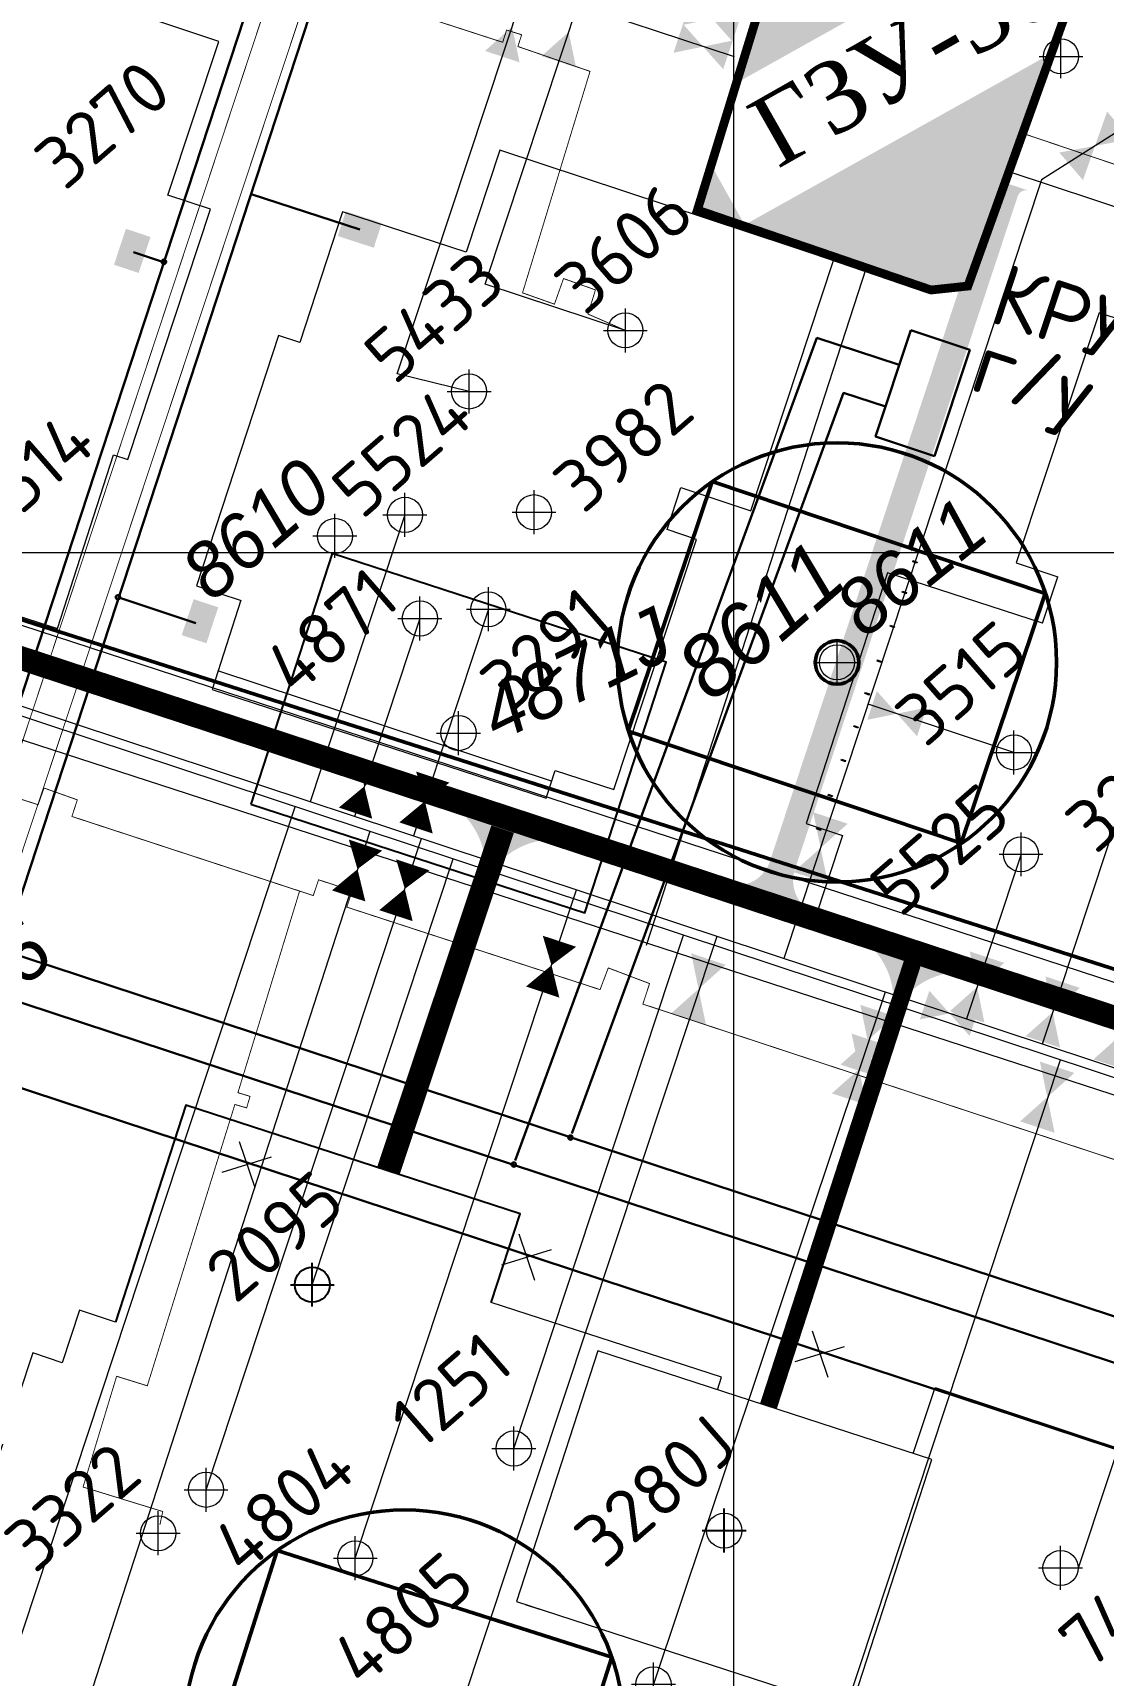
# Model space of a CAD drawing. Header units: millimetres. Extents: x 519 to 9564855, y -810 to 5021775.
# Drawn here: x 9540841.9 to 9541085.6, y 4997744.4 to 4998118.4 of the extents above; entities that cross this region are included whole.
import ezdxf

# ---------------------------------------------------------------- set-up
doc = ezdxf.new("R2010")
doc.units = ezdxf.units.MM
doc.header["$LTSCALE"] = 2
doc.header["$MEASUREMENT"] = 0
doc.header["$PDMODE"] = 2
doc.header["$PDSIZE"] = 5
doc.linetypes.add('1', pattern=[0])
doc.layers.add('13A этап', color=7, linetype='Continuous', true_color=0xaafdfa)
for name, color, linetype in [('42 доп. скв. на 2009 год', 96, 'Continuous'), ('COMPOUND', 3, 'Continuous'), ('Existing roads', 41, 'Continuous'), ('FIBERGLASS', 212, 'Continuous'), ('GRID_PULKOVO', 7, 'Continuous'), ('Injection lines', 164, 'Continuous'), ('new 100 wells', 131, 'Continuous'), ('OilColl&Flowlines', 3, 'Continuous'), ('Stage 11.Object 3.Color', 172, 'Continuous'), ('Stage 12 wells.Text&Frame', 52, 'Continuous'), ('Stage8 wlls text', 7, 'Continuous'), ('Wels of 13phase', 200, 'Continuous'), ('Скважины  2018 года', 7, 'Continuous'), ('Скважины - Конфликты наземки', 92, 'Continuous'), ('Скважины 2017г', 221, 'Continuous'), ('Скважины на 2013 год.', 21, '1'), ('Скважины на 2014 год', 70, 'Continuous'), ('Скважины на 2015 год', 7, 'Continuous'), ('Скважины на 2016 год.', 40, 'Continuous'), ('Скважины на 2025 год _ОСМОТР', 5, 'Continuous')]:
    doc.layers.add(name, color=color, linetype=linetype)
for name, color, linetype, lineweight in [('PPLINE_GAS', 4, 'GAS_LINE', 30), ('WELLS(drilled after 2000y)', 6, 'Continuous', 40), ('Оптиковолоконный кабель', 220, 'CAB6', 20), ('Скважины на 2023 год', 201, 'Continuous', 20), ('Скважины на 2024 год- Резерв', 202, 'Continuous', 25), ('Скважины на 2026', 222, 'Continuous', 50), ('Скважины на 2026 доп.', 222, 'Continuous', 50), ('Электро', 1, 'Continuous', 30), ('Электроснаб', 1, 'Continuous', 18), ('Электроснабжене', 1, 'Continuous', 18)]:
    doc.layers.add(name, color=color, linetype=linetype, lineweight=lineweight)
doc.styles.add('92051501$0$STANDARD', font='simplex.shx')
doc.styles.add('Elect', font='isocpeur.ttf')
doc.styles.add('GeoApp', font='', dxfattribs={"height": 1})
doc.styles.add('Line_GUGK', font='')
doc.styles.get("Standard").update_dxf_attribs({"font": 'isocpeur.ttf', "width": 0.5})
doc.styles.get('GeoApp').set_extended_font_data('D431', italic=True)
doc.styles.get('Line_GUGK').set_extended_font_data('Bm431', italic=True)
doc.linetypes.add('CAB', pattern='A,0.7,-0.43403,["K",Standard,S=0.9,R=0,X=-0.4,Y=-0.3],-0.8', length=1.93403)
doc.linetypes.add('CAB6', pattern='A,0.9,-0.9,["6",Standard,S=0.9,R=0,X=-0.8,Y=-0.4],11', length=12.8)
doc.linetypes.add('GAS_LINE', pattern='A,0.5,-0.2,["G",92051501$0$STANDARD,S=0.1,R=0,X=-0.1,Y=-0.05],-0.05', length=0.75)

# ---------------------------------------------------------------- blocks, each defined once
blk = doc.blocks.new('92051501$0$VALVE')
at = {"layer": 'OilColl&Flowlines'}
for points in [[(-5.97, -3.45), (-5.97, 3.45), (0, 0)], [(5.97, -3.45), (0, 0), (5.97, 3.45)]]:
    blk.add_solid(points, dxfattribs=at)

msp = doc.modelspace()

# ---------------------------------------------------------------- hatches: boundary and pattern name
at = {"layer": 'COMPOUND', "linetype": 'ByBlock', "lineweight": 0, "ltscale": 5}
h = msp.add_hatch(color=5, dxfattribs=at)
h.dxf.hatch_style = 1
h.paths.add_polyline_path([(9541083.5381, 4998140.72822), (9541019.4, 4998163.3), (9541015.86265, 4998151.78336), (9541026.25501, 4998148.47221), (9541023.04542, 4998138.39861), (9541012.75824, 4998141.67626), (9541011.37041, 4998137.15786), (9541021.4488, 4998133.94675), (9541018.23921, 4998123.87315), (9541008.266, 4998127.05076), (9541001.44641, 4998104.84807), (9540993.2, 4998078), (9541001.44641, 4998075.17886), (9541046.4, 4998059.8), (9541054.8, 4998060.7)])
h.paths.add_polyline_path([(9540996.3475, 4998088.24742), (9541002.08913, 4998106.94058), (9541071.47774, 4998145.72114), (9541079.9119, 4998130.6302), (9541073.8239, 4998113.67669), (9541003.95837, 4998074.62957)], flags=17)
at = {"layer": 'Existing roads', "lineweight": 0}
h = msp.add_hatch(color=256, dxfattribs=at)
edge = h.paths.add_edge_path(flags=16)
edge.add_line((9542915.00048, 4997805.77889), (9542915.82838, 4997805.50495))
edge = h.paths.add_edge_path(flags=16)
edge.add_line((9542915.0804, 4997806.02041), (9542916.50414, 4997805.54932))
edge = h.paths.add_edge_path(flags=17)
edge.add_line((9542915.16031, 4997806.26193), (9542916.96364, 4997805.66524))
edge = h.paths.add_edge_path(flags=17)
edge.add_line((9542915.24023, 4997806.50345), (9542917.32836, 4997805.81252))
edge = h.paths.add_edge_path(flags=17)
edge.add_line((9542915.32014, 4997806.74496), (9542917.63357, 4997805.97949))
edge = h.paths.add_edge_path(flags=17)
edge.add_line((9542915.40006, 4997806.98648), (9542917.89543, 4997806.16081))
edge = h.paths.add_edge_path(flags=17)
edge.add_line((9542915.47997, 4997807.228), (9542918.12293, 4997806.3535))
edge = h.paths.add_edge_path(flags=17)
edge.add_line((9542915.55988, 4997807.46952), (9542918.32156, 4997806.55573))
edge = h.paths.add_edge_path(flags=17)
edge.add_line((9542915.6398, 4997807.71104), (9542918.49494, 4997806.76633))
edge = h.paths.add_edge_path(flags=17)
edge.add_line((9542915.71971, 4997807.95256), (9542918.64549, 4997806.98447))
edge = h.paths.add_edge_path(flags=17)
edge.add_line((9542915.79963, 4997808.19408), (9542918.77483, 4997807.20964))
edge = h.paths.add_edge_path(flags=17)
edge.add_line((9542915.87954, 4997808.4356), (9542918.88401, 4997807.44147))
edge = h.paths.add_edge_path(flags=17)
edge.add_line((9542916.09053, 4997811.84928), (9542916.91843, 4997811.57535))
edge = h.paths.add_edge_path(flags=17)
edge.add_line((9542915.41477, 4997811.80492), (9542916.83851, 4997811.33383))
edge = h.paths.add_edge_path(flags=17)
edge.add_line((9542914.95527, 4997811.689), (9542916.7586, 4997811.09231))
edge = h.paths.add_edge_path(flags=16)
edge.add_line((9542914.59055, 4997811.54171), (9542916.67869, 4997810.85079))
edge = h.paths.add_edge_path(flags=17)
edge.add_line((9542914.28535, 4997811.37474), (9542916.59877, 4997810.60927))
edge = h.paths.add_edge_path(flags=16)
edge.add_line((9542914.02348, 4997811.19343), (9542916.51886, 4997810.36775))
edge = h.paths.add_edge_path(flags=16)
edge.add_line((9542913.79599, 4997811.00074), (9542916.43894, 4997810.12623))
edge = h.paths.add_edge_path(flags=16)
edge.add_line((9542913.59735, 4997810.7985), (9542916.35903, 4997809.88471))
edge = h.paths.add_edge_path(flags=17)
edge.add_line((9542913.42397, 4997810.58791), (9542916.27911, 4997809.64319))
edge = h.paths.add_edge_path(flags=17)
edge.add_line((9542913.27342, 4997810.36976), (9542916.1992, 4997809.40167))
edge = h.paths.add_edge_path(flags=17)
edge.add_line((9542913.14408, 4997810.1446), (9542916.11928, 4997809.16016))
edge = h.paths.add_edge_path(flags=17)
edge.add_line((9542913.0349, 4997809.91276), (9542916.03937, 4997808.91864))
edge = h.paths.add_edge_path(flags=16)
edge.add_line((9542912.9453, 4997809.67445), (9542918.97361, 4997807.67979))
edge = h.paths.add_edge_path(flags=0)
edge.add_line((9542912.9453, 4997809.67445), (9542918.97361, 4997807.67979))
edge = h.paths.add_edge_path(flags=17)
edge.add_line((9542916.95679, 4997811.69128), (9542914.96213, 4997805.66296))
edge = h.paths.add_edge_path()
edge.add_arc((9542915.95946, 4997808.67712), 3.17487, 0, 360)
h.paths.add_polyline_path([(9541621.30331, 4998240.21534), (9541619.40682, 4998234.52294), (9541668.34915, 4998218.3288), (9541670.24564, 4998224.02121)])
edge = h.paths.add_edge_path()
edge.add_line((9541543.45632, 4998259.65358), (9541545.35281, 4998265.34598))
edge.add_line((9541545.35281, 4998265.34598), (9539882.1273, 4998815.67717))
edge.add_arc((9539884.64036, 4998823.2722), 8, 161.691556, 251.691556, ccw=False)
edge.add_line((9539877.04533, 4998825.78526), (9539870.13442, 4998804.89892))
edge.add_arc((9539877.72945, 4998802.38586), 8, 71.691556, 161.691556, ccw=False)
edge.add_line((9539880.24251, 4998809.9809), (9541543.45632, 4998259.65358))
h.paths.add_polyline_path([(9542731.24197, 4997866.63683), (9542733.13846, 4997872.32923), (9541746.19614, 4998198.89057), (9541744.29964, 4998193.19816)])
edge = h.paths.add_edge_path()
edge.add_line((9542910.0184, 4997814.64503), (9542909.36398, 4997812.66899))
edge.add_line((9542909.36398, 4997812.66899), (9542916.00503, 4997810.46964))
edge.add_arc((9542908.97287, 4997822.57537), 14, 300.1520949, 341.6915561)
edge.add_line((9542922.26418, 4997818.17752), (9542982.04609, 4997998.85197))
edge.add_arc((9542983.94484, 4997998.22371), 2, 71.691556, 161.6915561, ccw=False)
edge.add_line((9542984.57311, 4998000.12246), (9542975.07709, 4998003.26452))
edge.add_arc((9542974.44884, 4998001.36581), 1.99996, -18.3072492, 71.6915562, ccw=False)
edge.add_line((9542976.34757, 4998000.73759), (9542916.56564, 4997820.06306))
edge.add_arc((9542908.97061, 4997822.57612), 8, 277.5258796, 341.691556, ccw=False)
h.paths.add_polyline_path([(9542831.9304, 4997833.32085), (9542833.8167, 4997839.01663), (9542809.08896, 4997847.19859), (9542807.19247, 4997841.50618)])
msp.add_hatch(color=256, dxfattribs=at).paths.add_polyline_path([(9541066.14609, 4998081.15197, -0.414213562), (9541068.67311, 4998082.42246), (9541059.17709, 4998085.56452, -0.414213562), (9541060.44756, 4998083.03755), (9541009.7072, 4997929.68869, -0.414213562), (9540999.59911, 4997924.60672), (9541020.48771, 4997917.69506, -0.414213562), (9541015.40574, 4997927.80315)])
h = msp.add_hatch(color=256, dxfattribs=at)
h.paths.add_polyline_path([(9540946.36588, 4997929.87279), (9540944.77864, 4997930.46955, 0.155118741), (9540940.24599, 4997940.00656), (9540948.80159, 4997937.25342)])
h.paths.add_polyline_path([(9540947.89158, 4997929.29916), (9540946.36588, 4997929.87279), (9540948.80159, 4997937.25342), (9540957.59752, 4997934.42294, 0.161550784)])
h = msp.add_hatch(color=256, dxfattribs=at)
h.paths.add_polyline_path([(9541039.29222, 4997899.72797), (9541037.70499, 4997900.32473, 0.155118741), (9541033.17233, 4997909.86174), (9541041.72793, 4997907.1086)])
h.paths.add_polyline_path([(9541040.81793, 4997899.15434), (9541039.29222, 4997899.72797), (9541041.72793, 4997907.1086), (9541050.52386, 4997904.27812, 0.161550784)])
at = {"layer": 'Электро'}
for points in [[(9540913.13304, 4998077.70969), (9540911.30698, 4998072.08732), (9540919.50362, 4998069.42518), (9540921.32968, 4998075.04755)], [(9540860.34034, 4998065.55534), (9540865.95257, 4998063.69835), (9540868.6598, 4998071.88021), (9540863.04757, 4998073.7372)], [(9540875.76975, 4997981.22328), (9540881.38198, 4997979.3663), (9540884.08921, 4997987.54816), (9540878.47698, 4997989.40514)]]:
    msp.add_hatch(color=256, dxfattribs=at).paths.add_polyline_path(points)
at = {"layer": 'Электроснаб', "lineweight": 0}
for points in [[(9540913.13304, 4998077.70969), (9540911.30698, 4998072.08732), (9540919.50362, 4998069.42518), (9540921.32968, 4998075.04755)], [(9540860.34034, 4998065.55534), (9540865.95257, 4998063.69835), (9540868.6598, 4998071.88021), (9540863.04757, 4998073.7372)], [(9540875.76975, 4997981.22328), (9540881.38198, 4997979.3663), (9540884.08921, 4997987.54816), (9540878.47698, 4997989.40514)]]:
    msp.add_hatch(color=1, dxfattribs=at).paths.add_polyline_path(points)
at = {"layer": 'Электроснабжене', "lineweight": 0}
for points in [[(9540913.13304, 4998077.70969), (9540911.30698, 4998072.08732), (9540919.50362, 4998069.42518), (9540921.32968, 4998075.04755)], [(9540860.34034, 4998065.55534), (9540865.95257, 4998063.69835), (9540868.6598, 4998071.88021), (9540863.04757, 4998073.7372)], [(9540875.76975, 4997981.22328), (9540881.38198, 4997979.3663), (9540884.08921, 4997987.54816), (9540878.47698, 4997989.40514)]]:
    msp.add_hatch(color=1, dxfattribs=at).paths.add_polyline_path(points)

# ---------------------------------------------------------------- linework, layer by layer
at = {"layer": '13A этап', "color": 0, "linetype": 'ByBlock', "lineweight": 0}
msp.add_lwpolyline([(9540960.80847, 4997950.37601), (9540974.16255, 4997946.03701), (9540993.01798, 4998003.02241), (9540986.30325, 4998005.24419)], dxfattribs=at)
msp.add_circle((9540945.6, 4997987.1), 4, dxfattribs=at)
msp.add_point((9540945.6, 4997987.1), dxfattribs=at)
at = {"layer": '42 доп. скв. на 2009 год', "color": 0, "linetype": 'ByBlock', "lineweight": 0}
msp.add_lwpolyline([(9540889.20549, 4997989.13796), (9540882.68723, 4997968.82898), (9540958.77175, 4997944.10762), (9540960.80847, 4997950.37601)], dxfattribs=at)
msp.add_circle((9540930, 4997985), 4, dxfattribs=at)
msp.add_point((9540930, 4997985), dxfattribs=at)
at = {"layer": 'Existing roads', "color": 3, "linetype": 'ByBlock', "lineweight": 0, "ltscale": 80}
for p, q in [((9541113.23, 4998013.57), (9541071.71508, 4997888.1025)), ((9540926.6, 4998008.6), (9540904.98377, 4997943.27087)), ((9540930, 4997985), (9540915.08651, 4997939.92805)), ((9540945.6, 4997987.1), (9540928.52083, 4997935.48288))]:
    msp.add_line(p, q, dxfattribs=at)
at = {"layer": 'Existing roads', "color": 0, "linetype": 'ByBlock', "lineweight": 0, "ltscale": 80}
msp.add_line((9533000, 4998000), (9548000, 4998000), dxfattribs=at)
at = {"layer": 'Existing roads', "lineweight": 0, "const_width": 5.4, "flags": 128}
for points in [[(9540167.59195, 4998196.78734), (9542116.88988, 4997555.89)], [(9540948.8416, 4997937.03109), (9540922.826, 4997859.21431)], [(9541055.1465, 4997903.88921), (9541054.95896, 4997903.32249)]]:
    msp.add_lwpolyline(points, dxfattribs=at)
at = {"layer": 'Existing roads', "linetype": 'ByBlock', "lineweight": 0, "const_width": 4, "flags": 128}
msp.add_lwpolyline([(9541009.36317, 4997805.59798), (9541042.40289, 4997907.28376)], dxfattribs=at)
at = {"layer": 'FIBERGLASS', "linetype": 'ByBlock', "lineweight": 0, "ltscale": 50, "const_width": 0.2}
for points in [[(9540466.98497, 4996831.68611), (9540917.31082, 4998192.11168), (9541034.93958, 4998152.76924)], [(9541022.7738, 4998152.93167), (9540923.79229, 4998185.64265), (9540472.0617, 4996826.86726)]]:
    msp.add_lwpolyline(points, dxfattribs=at)
at = {"layer": 'GRID_PULKOVO', "lineweight": 0}
msp.add_line((9541001.44641, 5010000), (9541001.44642, 4991999.03796), dxfattribs=at)
at = {"layer": 'Injection lines', "color": 3, "linetype": 'ByBlock', "lineweight": 0, "ltscale": 25, "const_width": 2}
msp.add_lwpolyline([(9541019.4, 4998163.3), (9541083.5381, 4998140.72822), (9541054.8, 4998060.7), (9541046.4, 4998059.8), (9540993.2, 4998078), (9541019.4, 4998163.3)], dxfattribs=at)
at = {"layer": 'new 100 wells', "color": 0, "linetype": 'ByBlock', "lineweight": 0}
msp.add_lwpolyline([(9540989.46426, 4998014.79747), (9541005.36254, 4998009.53702), (9541024.21798, 4998066.52241), (9540948.23745, 4998091.66299), (9540940.55436, 4998068.44293)], dxfattribs=at)
for centre in [(9540976.8, 4998050.6), (9540983.2, 4997742.3)]:
    msp.add_circle(centre, 4, dxfattribs=at)
for p in [(9540976.8, 4998050.6), (9540983.2, 4997742.3)]:
    msp.add_point(p, dxfattribs=at)
at = {"layer": 'OilColl&Flowlines', "lineweight": 0}
for p, q in [((9541001.61823, 4998112.86369), (9540789.15808, 4998183.16291)), ((9540944.89525, 4998061.15671), (9540968.00797, 4998131.00858)), ((9541071.58684, 4998084.86926), (9541012.91759, 4997907.55752)), ((9540976.8, 4998050.6), (9540944.89525, 4998061.15671)), ((9542695.19707, 4997348.73558, 0), (9540718.01393, 4998002.8832)), ((9540881.3, 4997786.6), (9540930.36116, 4997934.87395)), ((9540905.5, 4997833.3), (9540937.57771, 4997930.2409, 0)), ((9540915.3, 4997771), (9540965.65847, 4997923.19471)), ((9540997.62018, 4997912.61916), (9540912.19302, 4997655.08824))]:
    msp.add_line(p, q, dxfattribs=at)
at = {"layer": 'OilColl&Flowlines', "linetype": 'ByBlock', "lineweight": 0}
msp.add_line((9541103.2, 4998105), (9541071.58684, 4998084.86926), dxfattribs=at)
at = {"layer": 'OilColl&Flowlines', "color": 3, "lineweight": 0}
msp.add_line((9541035.95866, 4997899.93365), (9540983.2, 4997742.3), dxfattribs=at)
at = {"layer": 'OilColl&Flowlines', "lineweight": 0, "ltscale": 40}
msp.add_line((9541025.3, 4997731.6), (9541075.87882, 4997884.47796, 0), dxfattribs=at)
at = {"layer": 'OilColl&Flowlines', "color": 3, "linetype": 'ByBlock', "lineweight": 0, "ltscale": 80, "const_width": 0.2}
msp.add_lwpolyline([(9541067.28788, 4998095.47553), (9541809.20596, 4997845.20875), (9541809.20596, 4997845.20875), (9541809.20596, 4997845.20875)], dxfattribs=at)
at = {"layer": 'OilColl&Flowlines', "lineweight": 0}
msp.add_lwpolyline([(9542209.11018, 4997511.75906), (9540735.67214, 4997999.29302)], dxfattribs=at)
msp.add_lwpolyline([(9542209.11018, 4997511.75906), (9540735.67214, 4997999.29302)], dxfattribs=at)
at = {"layer": 'OilColl&Flowlines', "color": 7, "linetype": 'Continuous', "lineweight": 0, "ltscale": 0.5}
for points in [[(9541042.33786, 4997998.18547), (9541043.25234, 4997997.83234), (9541043.15609, 4997997.58308), (9541042.24161, 4997997.9362)], [(9541039.93171, 4997991.23824), (9541040.84619, 4997990.88512), (9541040.74994, 4997990.63585), (9541039.83546, 4997990.98898)], [(9541037.1691, 4997983.48941), (9541038.08357, 4997983.13628), (9541037.98732, 4997982.88702), (9541037.07284, 4997983.24015)], [(9541034.22825, 4997975.56245), (9541035.14272, 4997975.20932), (9541035.04647, 4997974.96006), (9541034.13199, 4997975.31318)], [(9541031.46563, 4997968.16988), (9541032.38011, 4997967.81676), (9541032.28386, 4997967.56749), (9541031.36938, 4997967.92062)], [(9541028.92579, 4997960.64372), (9541029.84027, 4997960.2906), (9541029.74401, 4997960.04134), (9541028.82954, 4997960.39446)], [(9541026.02949, 4997952.98396), (9541026.94397, 4997952.63083), (9541026.84772, 4997952.38157), (9541025.93324, 4997952.73469)], [(9541023.08863, 4997944.96793), (9541024.00311, 4997944.61481), (9541023.90685, 4997944.36554), (9541022.99238, 4997944.71867)], [(9541020.41512, 4997937.3527), (9541021.3296, 4997936.99957), (9541021.23335, 4997936.75031), (9541020.31887, 4997937.10344)]]:
    msp.add_lwpolyline(points, close=True, dxfattribs=at)
at = {"layer": 'OilColl&Flowlines', "lineweight": 0}
for points in [[(9540919.16745, 4997952.26159, 8, 0, 0), (9540917.35325, 4997946.77866, 0, 8, 0), (9540915.33765, 4997940.68706, 8, 8, 0)], [(9540932.95325, 4997948.87866, 8, 0, 0), (9540931.13905, 4997943.39574, 0, 8, 0), (9540929.12345, 4997937.30414, 8, 8, 0)], [(9540928.38619, 4997928.90512, 8, 0, 0), (9540926.57199, 4997923.4222, 0, 8, 0), (9540924.55639, 4997917.3306, 8, 8, 0)], [(9540961.79027, 4997911.50838, 8, 0, 0), (9540959.97607, 4997906.02546, 0, 8, 0), (9540957.96047, 4997899.93386, 8, 8, 0)]]:
    msp.add_lwpolyline(points, format="xyseb", dxfattribs=at)
at = {"layer": 'OilColl&Flowlines', "lineweight": 0, "elevation": 0}
msp.add_lwpolyline([(9540917.61261, 4997933.40304, 8, 0, 0), (9540915.79841, 4997927.92011, 0, 8, 0), (9540913.78281, 4997921.82852, 8, 8, 0)], format="xyseb", dxfattribs=at)
at = {"layer": 'OilColl&Flowlines', "lineweight": 0}
for points in [[(9540952.69554, 4998111.64037), (9540944.83844, 4998114.24014), (9540951.01846, 4998119.74471)], [(9540965.56863, 4998110.46347), (9540957.71153, 4998113.06324), (9540963.89155, 4998118.56781)], [(9541091.89509, 4998094.1455), (9541083.76061, 4998092.62132), (9541086.50787, 4998100.42807)], [(9541081.01334, 4998084.81456), (9541075.62612, 4998091.09714), (9541083.76061, 4998092.62132)], [(9541027.4381, 4997938.26892), (9541021.25808, 4997932.76436), (9541019.581, 4997940.8687)], [(9541022.93516, 4997924.66002), (9541015.07806, 4997927.25979), (9541021.25808, 4997932.76436)], [(9540999.64245, 4997906.14439), (9540993.46243, 4997900.63983), (9540991.78535, 4997908.74417)], [(9541063.0814, 4997906.58645), (9541056.90137, 4997901.08188), (9541055.22429, 4997909.18622)], [(9541080.30415, 4997900.88775), (9541074.12412, 4997895.38318), (9541072.44704, 4997903.48752)], [(9540995.13951, 4997892.53549), (9540987.28241, 4997895.13526), (9540993.46243, 4997900.63983)], [(9541058.57845, 4997892.97754), (9541050.72135, 4997895.57731), (9541056.90137, 4997901.08188)], [(9541038.15711, 4997894.43477), (9541031.97709, 4997888.93021), (9541030.3, 4997897.03455)], [(9541075.80121, 4997887.27884), (9541067.9441, 4997889.87862), (9541074.12412, 4997895.38318)], [(9541033.65417, 4997880.82587), (9541025.79706, 4997883.42564), (9541031.97709, 4997888.93021)], [(9541036.18071, 4997887.87533), (9541030.00069, 4997882.37076), (9541028.32361, 4997890.4751)], [(9541091.26574, 4997882.02175), (9541083.40863, 4997884.62152), (9541089.58866, 4997890.12609)], [(9541079.05994, 4997881.50455, 0), (9541072.87992, 4997875.99999, 0), (9541071.20283, 4997884.10433, 0)], [(9541031.67777, 4997874.26642), (9541023.82067, 4997876.86619), (9541030.00069, 4997882.37076)], [(9541074.557, 4997867.89565, 0), (9541066.69989, 4997870.49542, 0), (9541072.87992, 4997875.99999, 0)]]:
    msp.add_solid(points, dxfattribs=at)
at = {"layer": 'PPLINE_GAS', "linetype": 'GAS_LINE', "lineweight": 0, "ltscale": 20}
for p, q in [((9541031.61125, 4998064.85931), (9540981.56363, 4997910.55329)), ((9540830.54536, 4997960.24902), (9541760.15024, 4997658.02651)), ((9540830.54536, 4997960.24902), (9541760.15024, 4997658.02651))]:
    msp.add_line(p, q, dxfattribs=at)
at = {"layer": 'Stage 11.Object 3.Color', "color": 1, "linetype": 'ByBlock', "lineweight": 0, "ltscale": 80}
msp.add_line((9540883.92848, 4997973.1469), (9540959.90901, 4997948.00632), dxfattribs=at)
at = {"layer": 'Stage 12 wells.Text&Frame', "color": 0, "linetype": 'ByBlock', "lineweight": 0}
for points in [[(9540986.30325, 4998005.24419), (9540989.46426, 4998014.79747)], [(9540848.54401, 4997815.54391), (9540841.83745, 4997817.76299), (9540826.23272, 4997770.7029)]]:
    msp.add_lwpolyline(points, dxfattribs=at)
for centre in [(9540956, 4998009.2), (9540870.4, 4997776.7)]:
    msp.add_circle(centre, 4, dxfattribs=at)
for p in [(9540956, 4998009.2), (9540870.4, 4997776.7)]:
    msp.add_point(p, dxfattribs=at)
at = {"layer": 'Stage8 wlls text', "color": 0, "linetype": 'ByBlock', "lineweight": 0}
msp.add_lwpolyline([(9540860.23856, 4998022.30377), (9540863.46255, 4998021.23701), (9540882.31798, 4998078.22241), (9540872.63808, 4998081.42531)], dxfattribs=at)
msp.add_circle((9540915.3, 4997771), 4, dxfattribs=at)
msp.add_point((9540915.3, 4997771), dxfattribs=at)
at = {"layer": 'WELLS(drilled after 2000y)', "color": 6, "lineweight": 0, "const_width": 0.2}
for points in [[(9540923.7394, 4998124.35128), (9540948.86931, 4998116.20323), (9540949.73722, 4998118.99725), (9540953.17348, 4998117.92985), (9540952.32544, 4998115.24887), (9540968.75194, 4998109.58462), (9540953.37691, 4998059.15354), (9540960.64511, 4998056.57565), (9540962.71391, 4998062.40854), (9540969.98211, 4998059.83065), (9540968.29611, 4998054.32565), (9540976.8, 4998050.6)], [(9541102.267, 4997857.148), (9540980.781, 4997897.193), (9540982.30937, 4997901.87057), (9540972.90729, 4997905.42761), (9540971.037, 4997900.484), (9540913.365, 4997919.271), (9540914.58336, 4997923.00319), (9540906.938, 4997925.499), (9540905.718, 4997921.911), (9540850.755, 4997939.92), (9540851.98706, 4997943.70462), (9540844.40159, 4997946.39596), (9540843.053, 4997942.595), (9540788.08, 4997960.256)], [(9540902.60536, 4997922.93088), (9540888.56403, 4997877.02578), (9540891.319, 4997876.183), (9540890.55, 4997873.55352), (9540887.871, 4997874.337), (9540867.92434, 4997810.27448), (9540860.93825, 4997812.44978), (9540853.297, 4997787.23), (9540871.446, 4997781.647), (9540870.78913, 4997778.60031)]]:
    msp.add_lwpolyline(points, dxfattribs=at)
at = {"layer": 'WELLS(drilled after 2000y)', "color": 0, "linetype": 'ByBlock', "lineweight": 0}
for points in [[(9541064.15961, 4998086.76411), (9541131.82734, 4998064.37408), (9541133.74756, 4998070.17742)], [(9540860.67731, 4997824.79266), (9540852.48822, 4997827.46418), (9540848.54401, 4997815.54391)]]:
    msp.add_lwpolyline(points, dxfattribs=at)
msp.add_circle((9540881.3, 4997786.6), 4, dxfattribs=at)
msp.add_point((9540881.3, 4997786.6), dxfattribs=at)
at = {"layer": 'Wels of 13phase', "color": 0, "linetype": 'ByBlock', "lineweight": 0}
for points in [[(9540872.63808, 4998081.42531), (9540884.21798, 4998116.42241), (9540867.10416, 4998122.08506)], [(9541095.99342, 4998050.88543), (9541084.66745, 4998054.63299), (9541065.81202, 4997997.64759), (9541075.28847, 4997994.51201)]]:
    msp.add_lwpolyline(points, dxfattribs=at)
at = {"layer": 'Оптиковолоконный кабель', "linetype": 'CAB', "lineweight": 0, "ltscale": 0.5, "elevation": -22.9908}
msp.add_lwpolyline([(9538945.5025, 4996027.6702), (9539136.9889, 4996618.2984), (9539342.2, 4997272.1911), (9539684.82097, 4998339.78463), (9539691.21255, 4998359.06955), (9539907.5384, 4998290.4285), (9540350.8967, 4998144.8157), (9540780.8997, 4998002.4946), (9541150.3086, 4997881.8374), (9541746.8166, 4997686.4776), (9541758.9843, 4997690.1748), (9541816.099, 4997851.4509), (9541843.129, 4997841.3058), (9541852.7108, 4997838.3727)], dxfattribs=at)
at = {"layer": 'Скважины  2018 года', "color": 3, "linetype": 'ByBlock', "lineweight": 0, "ltscale": 50}
msp.add_line((9540810, 4997665.2), (9540901.62385, 4997942.13618, 0), dxfattribs=at)
at = {"layer": 'Скважины - Конфликты наземки', "linetype": 'ByBlock', "lineweight": 0}
for centre in [(9541076, 4998113), (9540910.65, 4998003.81), (9541025, 4997975), (9540938.8, 4997958.9)]:
    msp.add_circle(centre, 4, dxfattribs=at)
at = {"layer": 'Скважины - Конфликты наземки', "linetype": 'ByBlock', "lineweight": 0, "ltscale": 80}
for p in [(9541076, 4998113), (9540910.65, 4998003.81), (9541025, 4997975), (9540938.8, 4997958.9)]:
    msp.add_point(p, dxfattribs=at)
at = {"layer": 'Скважины 2017г', "color": 3, "linetype": 'ByBlock', "lineweight": 0, "ltscale": 40}
msp.add_line((9541066.9, 4997931.3), (9541054.49232, 4997893.80119), dxfattribs=at)
at = {"layer": 'Скважины 2017г', "color": 3, "linetype": 'ByBlock', "lineweight": 0, "ltscale": 50}
msp.add_line((9541079.9951, 4997768.8), (9541114.08676, 4997871.84319, 0), dxfattribs=at)
at = {"layer": 'Скважины 2017г', "color": 0, "linetype": 'ByBlock', "lineweight": 0}
msp.add_lwpolyline([(9541042.37693, 4997794.87116), (9541047.33745, 4997809.86299), (9541123.31798, 4997784.72241), (9541104.46255, 4997727.73701), (9541069.94989, 4997739.15662)], dxfattribs=at)
msp.add_circle((9541075.9, 4997768.8), 4, dxfattribs=at)
msp.add_point((9541075.9, 4997768.8), dxfattribs=at)
at = {"layer": 'Скважины на 2013 год.', "color": 3, "linetype": 'ByBlock', "lineweight": 0, "ltscale": 5}
for p, q in [((9540924.86281, 4998040.69642), (9540953.95947, 4998128.63311)), ((9540941.2, 4998036.7), (9540924.86281, 4998040.69642)), ((9541065.3, 4997954.5), (9541032.08634, 4997965.4898)), ((9540918.58287, 4997936.51845, 0), (9540851.89463, 4997730.5872)), ((9540951.4, 4997796), (9540990.06541, 4997912.86885, 0))]:
    msp.add_line(p, q, dxfattribs=at)
at = {"layer": 'Скважины на 2013 год.', "color": 0, "linetype": 'ByBlock', "lineweight": 0}
for points in [[(9540940.55436, 4998068.44293), (9540912.38822, 4998077.56418), (9540902.68283, 4998047.86469), (9540902.68283, 4998047.86469)], [(9540792.99868, 4998009.23091), (9540790.38664, 4998001.11627), (9540847.50064, 4997982.73173), (9540860.23856, 4998022.30377)], [(9541071.77738, 4997983.93623), (9541036.48822, 4997995.36418), (9541018.00309, 4997938.28266), (9541026.22896, 4997935.61882)], [(9540997.77286, 4997809.3639), (9540998.69691, 4997812.21734), (9540946.22905, 4997829.2084)], [(9540953.99204, 4997760.49965), (9540957.25823, 4997759.44194)]]:
    msp.add_lwpolyline(points, dxfattribs=at)
for centre in [(9540941.2, 4998036.7), (9541065.3, 4997954.5), (9540951.4, 4997796)]:
    msp.add_circle(centre, 4, dxfattribs=at)
for p in [(9540941.2, 4998036.7), (9541065.3, 4997954.5), (9540951.4, 4997796)]:
    msp.add_point(p, dxfattribs=at)
at = {"layer": 'Скважины на 2014 год', "color": 0, "linetype": 'ByBlock', "lineweight": 0}
msp.add_lwpolyline([(9541071.77738, 4997983.93623), (9541075.28847, 4997994.51201)], dxfattribs=at)
at = {"layer": 'Скважины на 2015 год', "color": 0, "linetype": 'ByBlock', "lineweight": 0, "ltscale": 5}
for p, q in [((9540888.82711, 4997865.91609, 0), (9540892.38006, 4997855.40186, 0)), ((9540884.96787, 4997858.92497, 0), (9540896.2393, 4997862.39298, 0)), ((9540952.54651, 4997844.84682, 0), (9540956.09946, 4997834.33258, 0)), ((9540948.68727, 4997837.8557, 0), (9540959.9587, 4997841.32371, 0)), ((9541019.32854, 4997822.76486, 0), (9541022.88149, 4997812.25063, 0)), ((9541015.46929, 4997815.77374, 0), (9541026.74073, 4997819.24175, 0))]:
    msp.add_line(p, q, dxfattribs=at)
at = {"layer": 'Скважины на 2016 год.', "color": 0, "linetype": 'ByBlock', "lineweight": 0}
for points in [[(9540902.68283, 4998047.86469), (9540897.78822, 4998049.46418), (9540879.15093, 4997992.43216), (9540889.27827, 4997989.11411)], [(9541026.22896, 4997935.61882), (9541019.6169, 4997915.64531), (9541095.59743, 4997890.50473), (9541101.33139, 4997907.83407)]]:
    msp.add_lwpolyline(points, dxfattribs=at)
for centre in [(9540926.6, 4998008.6), (9541066.9, 4997931.3)]:
    msp.add_circle(centre, 4, dxfattribs=at)
for p in [(9540926.6, 4998008.6), (9541066.9, 4997931.3)]:
    msp.add_point(p, dxfattribs=at)
at = {"layer": 'Скважины на 2023 год', "color": 0, "linetype": 'ByBlock', "lineweight": 0}
msp.add_lwpolyline([(9540952.00241, 4997761.14789), (9541028.08693, 4997736.42653), (9541046.62795, 4997793.48992), (9540970.54343, 4997818.21128)], close=True, dxfattribs=at)
msp.add_circle((9540999.3, 4997777.3), 4, dxfattribs=at)
at = {"layer": 'Скважины на 2023 год', "color": 0, "linetype": 'ByBlock', "lineweight": -2}
msp.add_point((9540999.3, 4997777.3), dxfattribs=at)
at = {"layer": 'Скважины на 2024 год- Резерв'}
msp.add_lwpolyline([(9540891.48723, 4997942.72898), (9540967.57175, 4997918.00762), (9540986.11277, 4997975.07102), (9540910.02825, 4997999.79238)], close=True, dxfattribs=at)
at = {"layer": 'Скважины на 2025 год _ОСМОТР', "color": 0, "linetype": 'ByBlock', "lineweight": -2}
msp.add_lwpolyline([(9540946.22905, 4997829.2084), (9540952.81277, 4997849.47102), (9540876.72825, 4997874.19238), (9540860.67731, 4997824.79266)], dxfattribs=at)
at = {"layer": 'Скважины на 2025 год _ОСМОТР', "color": 0, "lineweight": -2}
msp.add_circle((9540905.5, 4997833.3), 4, dxfattribs=at)
msp.add_point((9540905.5, 4997833.3), dxfattribs=at)
at = {"layer": 'Скважины на 2026'}
msp.add_line((9536427.64777, 4999394.69832), (9542059.39265, 4997594.73601), dxfattribs=at)
at = {"layer": 'Скважины на 2026', "linetype": 'ByBlock', "ltscale": 50}
msp.add_lwpolyline([(9540879.25913, 4997715.58257), (9540955.48178, 4997691.29044), (9540973.70087, 4997748.45743), (9540897.47822, 4997772.74956)], close=True, dxfattribs=at)
msp.add_circle((9540926.48, 4997732.02), 50, dxfattribs=at)
at = {"layer": 'Скважины на 2026 доп.'}
msp.add_lwpolyline([(9540996.59205, 4998016.21801), (9540977.47176, 4997959.3461), (9541053.30097, 4997933.85238), (9541072.42126, 4997990.72429)], close=True, dxfattribs=at)
for radius in [50, 4.96016]:
    msp.add_circle((9541025, 4997975), radius, dxfattribs=at)
at = {"layer": 'Скважины на 2026 доп.', "lineweight": 0}
msp.add_point((9541025, 4997975), dxfattribs=at)
at = {"layer": 'Электро'}
for p, q in [((9540909.42096, 4998181.07489, 0), (9540827.92129, 4997932.84801, 47.36082)), ((9540917.94063, 4998162.14013, 0), (9540838.24327, 4997918.97947, 47.36082)), ((9540916.29409, 4998073.57553), (9540891.55274, 4998081.62935, 15.68122)), ((9541675.60365, 4997632.5017, 0), (9540816.081, 4997915.6657, 47.36082)), ((9541681.76418, 4997619.93009, 0), (9540812.9656, 4997906.16572, 0)), ((9540834.35198, 4997879.64548), (9541554.26782, 4997642.43176))]:
    msp.add_line(p, q, dxfattribs=at)
at = {"layer": 'Электро', "ltscale": 25}
for p, q in [((9540864.81589, 4998068.40679), (9540871.41828, 4998066.22218, 0)), ((9541020.4158, 4998048.93876, 0), (9540951.69816, 4997861.61435, 0)), ((9541039.15625, 4998042.73594), (9541020.4158, 4998048.93876, 0)), ((9541026.46903, 4998036.40354, 0), (9540964.60375, 4997867.75868, 0)), ((9541036.00839, 4998033.24431), (9541026.46903, 4998036.40354, 0)), ((9540878.98813, 4997983.93179), (9540861.22832, 4997989.81929, 0))]:
    msp.add_line(p, q, dxfattribs=at)
at = {"layer": 'Электро', "ltscale": 0.05}
for p, q in [((9541033.75242, 4998026.44196), (9541041.7851, 4998050.66262)), ((9541041.7851, 4998050.66262), (9541055.25558, 4998046.19519)), ((9541055.25558, 4998046.19519), (9541047.22289, 4998021.97453)), ((9541047.22289, 4998021.97453), (9541033.75242, 4998026.44196))]:
    msp.add_line(p, q, dxfattribs=at)
at = {"layer": 'Электро'}
for centre, start, end in [((9540871.70863, 4998066.21291, 21.91526), 162, 342), ((9540871.70863, 4998066.21291, 21.91526), 342, 162), ((9540861.22832, 4997989.81929, 0), 161.9999999, 341.9999999), ((9540861.22832, 4997989.81929, 0), 341.9999999, 161.9999999), ((9540964.29474, 4997866.80763, 0), 162, 342), ((9540964.29474, 4997866.80763, 0), 342, 162), ((9540951.38914, 4997860.66329, 0), 162, 342), ((9540951.38914, 4997860.66329, 0), 342, 162)]:
    msp.add_arc(centre, 0.5, start, end, dxfattribs=at)
at = {"layer": 'Электроснаб', "color": 1, "linetype": 'ByBlock', "lineweight": 0}
for p, q in [((9540909.42096, 4998181.07489, 0), (9540827.92129, 4997932.84801, 47.36082)), ((9540917.94063, 4998162.14013, 0), (9540838.24327, 4997918.97947, 47.36082)), ((9541675.60365, 4997632.5017, 0), (9540816.081, 4997915.6657, 47.36082)), ((9541681.76418, 4997619.93009, 0), (9540812.9656, 4997906.16572, 0)), ((9540834.35198, 4997879.64548), (9541554.26782, 4997642.43176))]:
    msp.add_line(p, q, dxfattribs=at)
at = {"layer": 'Электроснаб', "color": 1, "lineweight": 0}
msp.add_line((9540916.29409, 4998073.57553), (9540891.55274, 4998081.62935, 15.68122), dxfattribs=at)
at = {"layer": 'Электроснаб', "color": 1, "lineweight": 0, "ltscale": 25}
for p, q in [((9540864.81589, 4998068.40679), (9540871.41828, 4998066.22218, 0)), ((9541020.4158, 4998048.93876, 0), (9540951.69816, 4997861.61435, 0)), ((9541034.79669, 4998044.18177, 0), (9541020.4158, 4998048.93876, 0)), ((9541026.46903, 4998036.40354, 0), (9540964.60375, 4997867.75868, 0)), ((9541031.65619, 4998034.6877, 0), (9541026.46903, 4998036.40354, 0)), ((9540878.98813, 4997983.93179), (9540861.22832, 4997989.81929, 0))]:
    msp.add_line(p, q, dxfattribs=at)
at = {"layer": 'Электроснаб', "color": 1, "lineweight": 0, "ltscale": 0.05}
for p, q in [((9541033.75242, 4998026.44196), (9541041.7851, 4998050.66262)), ((9541041.7851, 4998050.66262), (9541055.25558, 4998046.19519)), ((9541055.25558, 4998046.19519), (9541047.22289, 4998021.97453)), ((9541047.22289, 4998021.97453), (9541033.75242, 4998026.44196))]:
    msp.add_line(p, q, dxfattribs=at)
at = {"layer": 'Электроснаб', "color": 1, "lineweight": 0}
for centre, start, end in [((9540871.70863, 4998066.21291, 21.91526), 162, 342), ((9540871.70863, 4998066.21291, 21.91526), 342, 162), ((9540861.22832, 4997989.81929, 0), 161.9999999, 341.9999999), ((9540861.22832, 4997989.81929, 0), 341.9999999, 161.9999999), ((9540964.29474, 4997866.80763, 0), 162, 342), ((9540964.29474, 4997866.80763, 0), 342, 162), ((9540951.38914, 4997860.66329, 0), 162, 342), ((9540951.38914, 4997860.66329, 0), 342, 162)]:
    msp.add_arc(centre, 0.5, start, end, dxfattribs=at)
at = {"layer": 'Электроснабжене', "color": 1, "linetype": 'ByBlock', "lineweight": 0}
for p, q in [((9540909.42096, 4998181.07489, 0), (9540827.92129, 4997932.84801, 47.36082)), ((9540917.94063, 4998162.14013, 0), (9540838.24327, 4997918.97947, 47.36082)), ((9541675.60365, 4997632.5017, 0), (9540816.081, 4997915.6657, 47.36082)), ((9541681.76418, 4997619.93009, 0), (9540812.9656, 4997906.16572, 0)), ((9540834.35198, 4997879.64548), (9541554.26782, 4997642.43176))]:
    msp.add_line(p, q, dxfattribs=at)
at = {"layer": 'Электроснабжене', "color": 1, "lineweight": 0}
msp.add_line((9540916.29409, 4998073.57553), (9540891.55274, 4998081.62935, 15.68122), dxfattribs=at)
at = {"layer": 'Электроснабжене', "color": 1, "lineweight": 0, "ltscale": 25}
for p, q in [((9540864.81589, 4998068.40679), (9540871.41828, 4998066.22218, 0)), ((9541020.4158, 4998048.93876, 0), (9540951.69816, 4997861.61435, 0)), ((9541034.79669, 4998044.18177, 0), (9541020.4158, 4998048.93876, 0)), ((9541026.46903, 4998036.40354, 0), (9540964.60375, 4997867.75868, 0)), ((9541031.65619, 4998034.6877, 0), (9541026.46903, 4998036.40354, 0)), ((9540878.98813, 4997983.93179), (9540861.22832, 4997989.81929, 0))]:
    msp.add_line(p, q, dxfattribs=at)
at = {"layer": 'Электроснабжене', "color": 1, "lineweight": 0, "ltscale": 0.05}
for p, q in [((9541033.75242, 4998026.44196), (9541041.7851, 4998050.66262)), ((9541041.7851, 4998050.66262), (9541055.25558, 4998046.19519)), ((9541055.25558, 4998046.19519), (9541047.22289, 4998021.97453)), ((9541047.22289, 4998021.97453), (9541033.75242, 4998026.44196))]:
    msp.add_line(p, q, dxfattribs=at)
at = {"layer": 'Электроснабжене', "color": 1, "lineweight": 0}
for centre, start, end in [((9540871.70863, 4998066.21291, 21.91526), 162, 342), ((9540871.70863, 4998066.21291, 21.91526), 342, 162), ((9540861.22832, 4997989.81929, 0), 161.9999999, 341.9999999), ((9540861.22832, 4997989.81929, 0), 341.9999999, 161.9999999), ((9540964.29474, 4997866.80763, 0), 162, 342), ((9540964.29474, 4997866.80763, 0), 342, 162), ((9540951.38914, 4997860.66329, 0), 162, 342), ((9540951.38914, 4997860.66329, 0), 342, 162)]:
    msp.add_arc(centre, 0.5, start, end, dxfattribs=at)

# ---------------------------------------------------------------- block references
at = {"layer": 'OilColl&Flowlines', "lineweight": 0}
for p, rotation in [((9540996.59946, 4998121.54817), 341.6915559985446), ((9540994.50473, 4998115.21742), 341.6915559985446), ((9541038.65038, 4997963.31788), 341.6915559985447), ((9541050.61871, 4997895.0829), 341.6915559985446)]:
    msp.add_blockref('92051501$0$VALVE', p, dxfattribs=dict(at, rotation=rotation))

# ---------------------------------------------------------------- texts
at = {"layer": '13A этап', "color": 0, "linetype": 'ByBlock', "lineweight": 0, "style": 'Elect'}
for s, p in [('3291', (9540950.61041, 4997963.10695)), ('3292', (9541083.89252, 4997931.02861))]:
    msp.add_text(s, height=12, rotation=41, dxfattribs=at).set_placement(p)
at = {"layer": '42 доп. скв. на 2009 год', "color": 0, "linetype": 'ByBlock', "lineweight": 0, "style": 'Elect'}
msp.add_text('4871', height=12, rotation=41, dxfattribs=at).set_placement((9540901.49249, 4997966.95242))
at = {"layer": 'COMPOUND', "color": 0, "lineweight": 0, "insert": (9540990.42582, 4998124.43664, -0.00006), "char_height": 16, "attachment_point": 1, "rotation": 29.5724029, "style": 'Elect'}
msp.add_mtext('{\\fArial|b0|i0|c0|p34;\\P\\fTimes New Roman|b0|i0|c204|p18;ГЗУ-\\fTimes New Roman|b0|i0|c0|p18;30}', dxfattribs=at)
at = {"layer": 'new 100 wells', "color": 0, "linetype": 'ByBlock', "lineweight": 0, "style": 'Elect'}
msp.add_text('3606', height=12, rotation=41, dxfattribs=at).set_placement((9540967.53583, 4998053.65415))
at = {"layer": 'Stage 12 wells.Text&Frame', "color": 0, "linetype": 'ByBlock', "lineweight": 0, "style": 'Elect'}
for s, p in [('3982', (9540967.22358, 4998008.52672)), ('3322', (9540842.30155, 4997767.22327))]:
    msp.add_text(s, height=12, rotation=41, dxfattribs=at).set_placement(p)
at = {"layer": 'Stage8 wlls text', "color": 0, "linetype": 'ByBlock', "lineweight": 0, "style": 'Elect'}
msp.add_text('4805', height=12, rotation=41, dxfattribs=at).set_placement((9540916.74979, 4997741.19519))
at = {"layer": 'WELLS(drilled after 2000y)', "color": 0, "linetype": 'ByBlock', "lineweight": 0, "style": 'Elect'}
msp.add_text('4804', height=12, rotation=41, dxfattribs=at).set_placement((9540889.59869, 4997766.85057))
at = {"layer": 'Wels of 13phase', "color": 0, "linetype": 'ByBlock', "lineweight": 0, "style": 'Elect'}
msp.add_text('3270', height=12, rotation=41, dxfattribs=at).set_placement((9540849.14147, 4998082.10143))
at = {"layer": 'Скважины - Конфликты наземки', "lineweight": 35, "style": 'GeoApp'}
for s, rotation, p in [('8610', 40.8868203, (9540882.65936, 4997988.4718)), ('8611', 38.8332141, (9541031.27117, 4997980.20079)), ('4871J', 26.0318371, (9540947.74691, 4997956.75)), ('8655', 40.8868203, (9540819.14213, 4997882.875, 47.36082))]:
    msp.add_text(s, height=12.5, rotation=rotation, dxfattribs=at).set_placement(p)
at = {"layer": 'Скважины 2017г', "color": 0, "linetype": 'ByBlock', "lineweight": 0, "style": 'Elect'}
msp.add_text('7413', height=12, rotation=41, dxfattribs=at).set_placement((9541082.33609, 4997745.02843))
at = {"layer": 'Скважины на 2013 год.', "color": 0, "linetype": 'ByBlock', "lineweight": 0, "style": 'Elect'}
for s, p in [('5433', (9540924.15836, 4998037.87639)), ('3514', (9540832.61315, 4998002.68642)), ('3515', (9541045.13174, 4997955.30205)), ('1251', (9540930.12319, 4997795.20181))]:
    msp.add_text(s, height=12, rotation=41, dxfattribs=at).set_placement(p)
at = {"layer": 'Скважины на 2016 год.', "color": 0, "linetype": 'ByBlock', "lineweight": 0, "style": 'Elect'}
for s, p in [('5524', (9540916.76484, 4998007.23159)), ('5525', (9541039.3377, 4997916.56447))]:
    msp.add_text(s, height=12, rotation=41, dxfattribs=at).set_placement(p)
at = {"layer": 'Скважины на 2023 год', "color": 0, "linetype": 'ByBlock', "lineweight": 0, "style": 'Elect'}
msp.add_text('3280J', height=12, rotation=41, dxfattribs=at).set_placement((9540972.04524, 4997768.28379))
at = {"layer": 'Скважины на 2025 год _ОСМОТР', "color": 0, "lineweight": -2, "style": 'Elect'}
msp.add_text('2095', height=12, rotation=41, dxfattribs=at).set_placement((9540887.95989, 4997828.66011, 0))
at = {"layer": 'Скважины на 2026 доп.', "lineweight": 50, "insert": (9540987.27489, 4997976.19079), "char_height": 14, "attachment_point": 1, "rotation": 41, "style": 'Line_GUGK'}
msp.add_mtext_dynamic_manual_height_columns('8611', width=14, gutter_width=5, heights=[0], dxfattribs=at)
at = {"layer": 'Электро'}
for s, p in [('КРУН', (9541059.05997, 4998052.77026, 0)), ('г/у', (9541054.69862, 4998037.30881, 0))]:
    msp.add_text(s, height=14, rotation=341.691556, dxfattribs=at).set_placement(p)
at = {"layer": 'Электроснаб', "color": 1, "lineweight": 0}
for s, p in [('КРУН', (9541059.05997, 4998052.77026, 0)), ('г/у', (9541054.69862, 4998037.30881, 0))]:
    msp.add_text(s, height=14, rotation=341.691556, dxfattribs=at).set_placement(p)
at = {"layer": 'Электроснабжене', "color": 1, "lineweight": 0}
for s, p in [('КРУН', (9541059.05997, 4998052.77026, 0)), ('г/у', (9541054.69862, 4998037.30881, 0))]:
    msp.add_text(s, height=14, rotation=341.691556, dxfattribs=at).set_placement(p)

doc.saveas('drawing.dxf')
